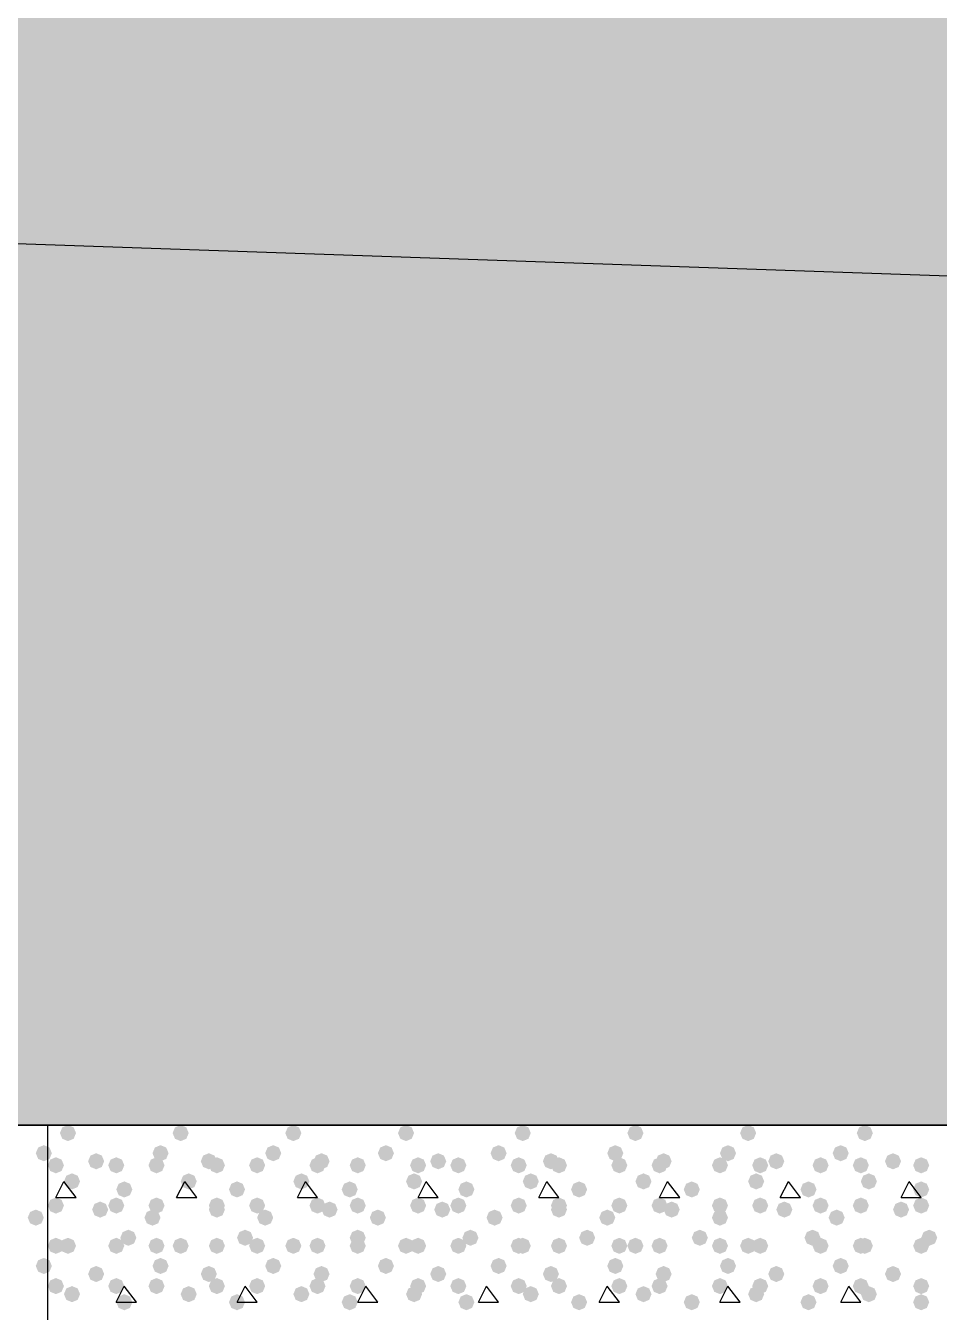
# Model space of a CAD drawing. Header units: millimetres. Extents: x 0 to 420, y 0 to 297.
# Drawn here: x 110.98 to 120.59, y 163.98 to 177.5 of the extents above; entities that cross this region are included whole.
import ezdxf

# ---------------------------------------------------------------- set-up
doc = ezdxf.new("R2010")
doc.units = ezdxf.units.MM
doc.layers.get('0').update_dxf_attribs({"linetype": 'CONTINUOUS'})

msp = doc.modelspace()

# ---------------------------------------------------------------- hatches: boundary and pattern name
at = {"true_color": 0x000008}
h = msp.add_hatch(color=0, dxfattribs=at)
h.paths.add_polyline_path([(378.544667, 177.927), (32.469667, 177.927), (378.544667, 165.946667)], flags=0)
h.paths.add_polyline_path([(32.469667, 177.927), (378.544667, 165.946667), (32.469667, 165.946667)], flags=0)
for points in [[(111.506, 165.862), (111.481129, 165.802204), (111.421333, 165.777333), (111.361537, 165.802204), (111.336667, 165.862), (111.361537, 165.921796), (111.421333, 165.946667), (111.481129, 165.921796)], [(112.691333, 165.862), (112.666462, 165.802204), (112.606667, 165.777333), (112.546871, 165.802204), (112.522, 165.862), (112.546871, 165.921796), (112.606667, 165.946667), (112.666462, 165.921796)], [(113.876667, 165.862), (113.851796, 165.802204), (113.792, 165.777333), (113.732204, 165.802204), (113.707333, 165.862), (113.732204, 165.921796), (113.792, 165.946667), (113.851796, 165.921796)], [(115.062, 165.862), (115.037129, 165.802204), (114.977333, 165.777333), (114.917538, 165.802204), (114.892667, 165.862), (114.917537, 165.921796), (114.977333, 165.946667), (115.037129, 165.921796)], [(116.289667, 165.862), (116.264796, 165.802204), (116.205, 165.777333), (116.145204, 165.802204), (116.120333, 165.862), (116.145204, 165.921796), (116.205, 165.946667), (116.264796, 165.921796)], [(117.475, 165.862), (117.450129, 165.802204), (117.390333, 165.777333), (117.330538, 165.802204), (117.305667, 165.862), (117.330537, 165.921796), (117.390333, 165.946667), (117.450129, 165.921796)], [(118.660333, 165.862), (118.635463, 165.802204), (118.575667, 165.777333), (118.515871, 165.802204), (118.491, 165.862), (118.515871, 165.921796), (118.575667, 165.946667), (118.635462, 165.921796)], [(119.888, 165.862), (119.863129, 165.802204), (119.803333, 165.777333), (119.743537, 165.802204), (119.718667, 165.862), (119.743537, 165.921796), (119.803333, 165.946667), (119.863129, 165.921796)], [(112.479667, 165.650333), (112.454796, 165.590537), (112.395, 165.565667), (112.335204, 165.590537), (112.310333, 165.650333), (112.335204, 165.710129), (112.395, 165.735), (112.454796, 165.710129)], [(113.665, 165.650333), (113.640129, 165.590537), (113.580333, 165.565667), (113.520538, 165.590537), (113.495667, 165.650333), (113.520537, 165.710129), (113.580333, 165.735), (113.640129, 165.710129)], [(114.850333, 165.650333), (114.825463, 165.590537), (114.765667, 165.565667), (114.705871, 165.590537), (114.681, 165.650333), (114.705871, 165.710129), (114.765667, 165.735), (114.825462, 165.710129)], [(116.035667, 165.650333), (116.010796, 165.590537), (115.951, 165.565667), (115.891204, 165.590537), (115.866333, 165.650333), (115.891204, 165.710129), (115.951, 165.735), (116.010796, 165.710129)], [(117.263333, 165.650333), (117.238463, 165.590537), (117.178667, 165.565667), (117.118871, 165.590537), (117.094, 165.650333), (117.118871, 165.710129), (117.178667, 165.735), (117.238462, 165.710129)], [(118.448667, 165.650333), (118.423796, 165.590537), (118.364, 165.565667), (118.304204, 165.590537), (118.279333, 165.650333), (118.304204, 165.710129), (118.364, 165.735), (118.423796, 165.710129)], [(119.634, 165.650333), (119.609129, 165.590537), (119.549333, 165.565667), (119.489538, 165.590537), (119.464667, 165.650333), (119.489537, 165.710129), (119.549333, 165.735), (119.609129, 165.710129)], [(111.379, 165.523333), (111.354129, 165.463537), (111.294333, 165.438667), (111.234538, 165.463537), (111.209667, 165.523333), (111.234537, 165.583129), (111.294333, 165.608), (111.354129, 165.583129)], [(111.802333, 165.565667), (111.777463, 165.505871), (111.717667, 165.481), (111.657871, 165.505871), (111.633, 165.565667), (111.657871, 165.625462), (111.717667, 165.650333), (111.777462, 165.625463)], [(112.014, 165.523333), (111.989129, 165.463537), (111.929333, 165.438667), (111.869538, 165.463537), (111.844667, 165.523333), (111.869537, 165.583129), (111.929333, 165.608), (111.989129, 165.583129)], [(112.437333, 165.523333), (112.412463, 165.463537), (112.352667, 165.438667), (112.292871, 165.463537), (112.268, 165.523333), (112.292871, 165.583129), (112.352667, 165.608), (112.412462, 165.583129)], [(112.987667, 165.565667), (112.962796, 165.505871), (112.903, 165.481), (112.843204, 165.505871), (112.818333, 165.565667), (112.843204, 165.625462), (112.903, 165.650333), (112.962796, 165.625463)], [(113.072333, 165.523333), (113.047463, 165.463537), (112.987667, 165.438667), (112.927871, 165.463537), (112.903, 165.523333), (112.927871, 165.583129), (112.987667, 165.608), (113.047462, 165.583129)], [(113.495667, 165.523333), (113.470796, 165.463537), (113.411, 165.438667), (113.351204, 165.463537), (113.326333, 165.523333), (113.351204, 165.583129), (113.411, 165.608), (113.470796, 165.583129)], [(114.130667, 165.523333), (114.105796, 165.463537), (114.046, 165.438667), (113.986204, 165.463537), (113.961333, 165.523333), (113.986204, 165.583129), (114.046, 165.608), (114.105796, 165.583129)], [(114.173, 165.565667), (114.148129, 165.505871), (114.088333, 165.481), (114.028538, 165.505871), (114.003667, 165.565667), (114.028537, 165.625462), (114.088333, 165.650333), (114.148129, 165.625463)], [(114.554, 165.523333), (114.529129, 165.463537), (114.469333, 165.438667), (114.409538, 165.463537), (114.384667, 165.523333), (114.409537, 165.583129), (114.469333, 165.608), (114.529129, 165.583129)], [(115.189, 165.523333), (115.164129, 165.463537), (115.104333, 165.438667), (115.044538, 165.463537), (115.019667, 165.523333), (115.044537, 165.583129), (115.104333, 165.608), (115.164129, 165.583129)], [(115.400667, 165.565667), (115.375796, 165.505871), (115.316, 165.481), (115.256204, 165.505871), (115.231333, 165.565667), (115.256204, 165.625462), (115.316, 165.650333), (115.375796, 165.625463)], [(115.612333, 165.523333), (115.587463, 165.463537), (115.527667, 165.438667), (115.467871, 165.463537), (115.443, 165.523333), (115.467871, 165.583129), (115.527667, 165.608), (115.587462, 165.583129)], [(116.247333, 165.523333), (116.222463, 165.463537), (116.162667, 165.438667), (116.102871, 165.463537), (116.078, 165.523333), (116.102871, 165.583129), (116.162667, 165.608), (116.222462, 165.583129)], [(116.586, 165.565667), (116.561129, 165.505871), (116.501333, 165.481), (116.441537, 165.505871), (116.416667, 165.565667), (116.441537, 165.625462), (116.501333, 165.650333), (116.561129, 165.625463)], [(116.670667, 165.523333), (116.645796, 165.463537), (116.586, 165.438667), (116.526204, 165.463537), (116.501333, 165.523333), (116.526204, 165.583129), (116.586, 165.608), (116.645796, 165.583129)], [(117.305667, 165.523333), (117.280796, 165.463537), (117.221, 165.438667), (117.161204, 165.463537), (117.136333, 165.523333), (117.161204, 165.583129), (117.221, 165.608), (117.280796, 165.583129)], [(117.729, 165.523333), (117.704129, 165.463537), (117.644333, 165.438667), (117.584538, 165.463537), (117.559667, 165.523333), (117.584537, 165.583129), (117.644333, 165.608), (117.704129, 165.583129)], [(117.771333, 165.565667), (117.746462, 165.505871), (117.686667, 165.481), (117.626871, 165.505871), (117.602, 165.565667), (117.626871, 165.625462), (117.686667, 165.650333), (117.746462, 165.625463)], [(118.364, 165.523333), (118.339129, 165.463537), (118.279333, 165.438667), (118.219538, 165.463537), (118.194667, 165.523333), (118.219537, 165.583129), (118.279333, 165.608), (118.339129, 165.583129)], [(118.787333, 165.523333), (118.762463, 165.463537), (118.702667, 165.438667), (118.642871, 165.463537), (118.618, 165.523333), (118.642871, 165.583129), (118.702667, 165.608), (118.762462, 165.583129)], [(118.956667, 165.565667), (118.931796, 165.505871), (118.872, 165.481), (118.812204, 165.505871), (118.787333, 165.565667), (118.812204, 165.625462), (118.872, 165.650333), (118.931796, 165.625463)], [(119.422333, 165.523333), (119.397463, 165.463537), (119.337667, 165.438667), (119.277871, 165.463537), (119.253, 165.523333), (119.277871, 165.583129), (119.337667, 165.608), (119.397462, 165.583129)], [(119.845667, 165.523333), (119.820796, 165.463537), (119.761, 165.438667), (119.701204, 165.463537), (119.676333, 165.523333), (119.701204, 165.583129), (119.761, 165.608), (119.820796, 165.583129)], [(120.184333, 165.565667), (120.159462, 165.505871), (120.099667, 165.481), (120.039871, 165.505871), (120.015, 165.565667), (120.039871, 165.625462), (120.099667, 165.650333), (120.159462, 165.625463)], [(120.480667, 165.523333), (120.455796, 165.463537), (120.396, 165.438667), (120.336204, 165.463537), (120.311333, 165.523333), (120.336204, 165.583129), (120.396, 165.608), (120.455796, 165.583129)], [(111.548333, 165.354), (111.523463, 165.294204), (111.463667, 165.269333), (111.403871, 165.294204), (111.379, 165.354), (111.403871, 165.413796), (111.463667, 165.438667), (111.523462, 165.413796)], [(112.776, 165.354), (112.751129, 165.294204), (112.691333, 165.269333), (112.631537, 165.294204), (112.606667, 165.354), (112.631537, 165.413796), (112.691333, 165.438667), (112.751129, 165.413796)], [(113.961333, 165.354), (113.936462, 165.294204), (113.876667, 165.269333), (113.816871, 165.294204), (113.792, 165.354), (113.816871, 165.413796), (113.876667, 165.438667), (113.936462, 165.413796)], [(115.146667, 165.354), (115.121796, 165.294204), (115.062, 165.269333), (115.002204, 165.294204), (114.977333, 165.354), (115.002204, 165.413796), (115.062, 165.438667), (115.121796, 165.413796)], [(116.374333, 165.354), (116.349462, 165.294204), (116.289667, 165.269333), (116.229871, 165.294204), (116.205, 165.354), (116.229871, 165.413796), (116.289667, 165.438667), (116.349462, 165.413796)], [(117.559667, 165.354), (117.534796, 165.294204), (117.475, 165.269333), (117.415204, 165.294204), (117.390333, 165.354), (117.415204, 165.413796), (117.475, 165.438667), (117.534796, 165.413796)], [(118.745, 165.354), (118.720129, 165.294204), (118.660333, 165.269333), (118.600538, 165.294204), (118.575667, 165.354), (118.600537, 165.413796), (118.660333, 165.438667), (118.720129, 165.413796)], [(119.930333, 165.354), (119.905463, 165.294204), (119.845667, 165.269333), (119.785871, 165.294204), (119.761, 165.354), (119.785871, 165.413796), (119.845667, 165.438667), (119.905462, 165.413796)], [(112.098667, 165.269333), (112.073796, 165.209537), (112.014, 165.184667), (111.954204, 165.209537), (111.929333, 165.269333), (111.954204, 165.329129), (112.014, 165.354), (112.073796, 165.329129)], [(113.284, 165.269333), (113.259129, 165.209537), (113.199333, 165.184667), (113.139538, 165.209537), (113.114667, 165.269333), (113.139537, 165.329129), (113.199333, 165.354), (113.259129, 165.329129)], [(114.469333, 165.269333), (114.444462, 165.209537), (114.384667, 165.184667), (114.324871, 165.209537), (114.3, 165.269333), (114.324871, 165.329129), (114.384667, 165.354), (114.444462, 165.329129)], [(115.697, 165.269333), (115.672129, 165.209537), (115.612333, 165.184667), (115.552538, 165.209537), (115.527667, 165.269333), (115.552537, 165.329129), (115.612333, 165.354), (115.672129, 165.329129)], [(116.882333, 165.269333), (116.857463, 165.209537), (116.797667, 165.184667), (116.737871, 165.209537), (116.713, 165.269333), (116.737871, 165.329129), (116.797667, 165.354), (116.857462, 165.329129)], [(118.067667, 165.269333), (118.042796, 165.209537), (117.983, 165.184667), (117.923204, 165.209537), (117.898333, 165.269333), (117.923204, 165.329129), (117.983, 165.354), (118.042796, 165.329129)], [(119.295333, 165.269333), (119.270463, 165.209537), (119.210667, 165.184667), (119.150871, 165.209537), (119.126, 165.269333), (119.150871, 165.329129), (119.210667, 165.354), (119.270462, 165.329129)], [(120.480667, 165.269333), (120.455796, 165.209537), (120.396, 165.184667), (120.336204, 165.209537), (120.311333, 165.269333), (120.336204, 165.329129), (120.396, 165.354), (120.455796, 165.329129)], [(111.379, 165.1), (111.354129, 165.040204), (111.294333, 165.015333), (111.234538, 165.040204), (111.209667, 165.1), (111.234537, 165.159796), (111.294333, 165.184667), (111.354129, 165.159796)], [(112.014, 165.1), (111.989129, 165.040204), (111.929333, 165.015333), (111.869538, 165.040204), (111.844667, 165.1), (111.869537, 165.159796), (111.929333, 165.184667), (111.989129, 165.159796)], [(112.437333, 165.1), (112.412463, 165.040204), (112.352667, 165.015333), (112.292871, 165.040204), (112.268, 165.1), (112.292871, 165.159796), (112.352667, 165.184667), (112.412462, 165.159796)], [(113.072333, 165.1), (113.047463, 165.040204), (112.987667, 165.015333), (112.927871, 165.040204), (112.903, 165.1), (112.927871, 165.159796), (112.987667, 165.184667), (113.047462, 165.159796)], [(113.495667, 165.1), (113.470796, 165.040204), (113.411, 165.015333), (113.351204, 165.040204), (113.326333, 165.1), (113.351204, 165.159796), (113.411, 165.184667), (113.470796, 165.159796)], [(114.130667, 165.1), (114.105796, 165.040204), (114.046, 165.015333), (113.986204, 165.040204), (113.961333, 165.1), (113.986204, 165.159796), (114.046, 165.184667), (114.105796, 165.159796)], [(114.554, 165.1), (114.529129, 165.040204), (114.469333, 165.015333), (114.409538, 165.040204), (114.384667, 165.1), (114.409537, 165.159796), (114.469333, 165.184667), (114.529129, 165.159796)], [(115.189, 165.1), (115.164129, 165.040204), (115.104333, 165.015333), (115.044538, 165.040204), (115.019667, 165.1), (115.044537, 165.159796), (115.104333, 165.184667), (115.164129, 165.159796)], [(115.612333, 165.1), (115.587463, 165.040204), (115.527667, 165.015333), (115.467871, 165.040204), (115.443, 165.1), (115.467871, 165.159796), (115.527667, 165.184667), (115.587462, 165.159796)], [(116.247333, 165.1), (116.222463, 165.040204), (116.162667, 165.015333), (116.102871, 165.040204), (116.078, 165.1), (116.102871, 165.159796), (116.162667, 165.184667), (116.222462, 165.159796)], [(116.670667, 165.1), (116.645796, 165.040204), (116.586, 165.015333), (116.526204, 165.040204), (116.501333, 165.1), (116.526204, 165.159796), (116.586, 165.184667), (116.645796, 165.159796)], [(117.305667, 165.1), (117.280796, 165.040204), (117.221, 165.015333), (117.161204, 165.040204), (117.136333, 165.1), (117.161204, 165.159796), (117.221, 165.184667), (117.280796, 165.159796)], [(117.729, 165.1), (117.704129, 165.040204), (117.644333, 165.015333), (117.584538, 165.040204), (117.559667, 165.1), (117.584537, 165.159796), (117.644333, 165.184667), (117.704129, 165.159796)], [(118.364, 165.1), (118.339129, 165.040204), (118.279333, 165.015333), (118.219538, 165.040204), (118.194667, 165.1), (118.219537, 165.159796), (118.279333, 165.184667), (118.339129, 165.159796)], [(118.787333, 165.1), (118.762463, 165.040204), (118.702667, 165.015333), (118.642871, 165.040204), (118.618, 165.1), (118.642871, 165.159796), (118.702667, 165.184667), (118.762462, 165.159796)], [(119.422333, 165.1), (119.397463, 165.040204), (119.337667, 165.015333), (119.277871, 165.040204), (119.253, 165.1), (119.277871, 165.159796), (119.337667, 165.184667), (119.397462, 165.159796)], [(119.845667, 165.1), (119.820796, 165.040204), (119.761, 165.015333), (119.701204, 165.040204), (119.676333, 165.1), (119.701204, 165.159796), (119.761, 165.184667), (119.820796, 165.159796)], [(120.480667, 165.1), (120.455796, 165.040204), (120.396, 165.015333), (120.336204, 165.040204), (120.311333, 165.1), (120.336204, 165.159796), (120.396, 165.184667), (120.455796, 165.159796)], [(111.844667, 165.057667), (111.819796, 164.997871), (111.76, 164.973), (111.700204, 164.997871), (111.675333, 165.057667), (111.700204, 165.117462), (111.76, 165.142333), (111.819796, 165.117463)], [(112.395, 164.973), (112.370129, 164.913204), (112.310333, 164.888333), (112.250538, 164.913204), (112.225667, 164.973), (112.250537, 165.032796), (112.310333, 165.057667), (112.370129, 165.032796)], [(113.072333, 165.057667), (113.047463, 164.997871), (112.987667, 164.973), (112.927871, 164.997871), (112.903, 165.057667), (112.927871, 165.117462), (112.987667, 165.142333), (113.047462, 165.117463)], [(113.580333, 164.973), (113.555463, 164.913204), (113.495667, 164.888333), (113.435871, 164.913204), (113.411, 164.973), (113.435871, 165.032796), (113.495667, 165.057667), (113.555462, 165.032796)], [(114.257667, 165.057667), (114.232796, 164.997871), (114.173, 164.973), (114.113204, 164.997871), (114.088333, 165.057667), (114.113204, 165.117462), (114.173, 165.142333), (114.232796, 165.117463)], [(114.765667, 164.973), (114.740796, 164.913204), (114.681, 164.888333), (114.621204, 164.913204), (114.596333, 164.973), (114.621204, 165.032796), (114.681, 165.057667), (114.740796, 165.032796)], [(115.443, 165.057667), (115.418129, 164.997871), (115.358333, 164.973), (115.298537, 164.997871), (115.273667, 165.057667), (115.298537, 165.117462), (115.358333, 165.142333), (115.418129, 165.117463)], [(115.993333, 164.973), (115.968463, 164.913204), (115.908667, 164.888333), (115.848871, 164.913204), (115.824, 164.973), (115.848871, 165.032796), (115.908667, 165.057667), (115.968462, 165.032796)], [(116.670667, 165.057667), (116.645796, 164.997871), (116.586, 164.973), (116.526204, 164.997871), (116.501333, 165.057667), (116.526204, 165.117462), (116.586, 165.142333), (116.645796, 165.117463)], [(117.178667, 164.973), (117.153796, 164.913204), (117.094, 164.888333), (117.034204, 164.913204), (117.009333, 164.973), (117.034204, 165.032796), (117.094, 165.057667), (117.153796, 165.032796)], [(117.856, 165.057667), (117.831129, 164.997871), (117.771333, 164.973), (117.711537, 164.997871), (117.686667, 165.057667), (117.711537, 165.117462), (117.771333, 165.142333), (117.831129, 165.117463)], [(118.364, 164.973), (118.339129, 164.913204), (118.279333, 164.888333), (118.219538, 164.913204), (118.194667, 164.973), (118.219537, 165.032796), (118.279333, 165.057667), (118.339129, 165.032796)], [(119.041333, 165.057667), (119.016462, 164.997871), (118.956667, 164.973), (118.896871, 164.997871), (118.872, 165.057667), (118.896871, 165.117462), (118.956667, 165.142333), (119.016462, 165.117463)], [(119.591667, 164.973), (119.566796, 164.913204), (119.507, 164.888333), (119.447204, 164.913204), (119.422333, 164.973), (119.447204, 165.032796), (119.507, 165.057667), (119.566796, 165.032796)], [(120.269, 165.057667), (120.244129, 164.997871), (120.184333, 164.973), (120.124538, 164.997871), (120.099667, 165.057667), (120.124537, 165.117462), (120.184333, 165.142333), (120.244129, 165.117463)], [(111.379, 164.676667), (111.354129, 164.616871), (111.294333, 164.592), (111.234538, 164.616871), (111.209667, 164.676667), (111.234537, 164.736462), (111.294333, 164.761333), (111.354129, 164.736463)], [(111.506, 164.676667), (111.481129, 164.616871), (111.421333, 164.592), (111.361537, 164.616871), (111.336667, 164.676667), (111.361537, 164.736462), (111.421333, 164.761333), (111.481129, 164.736463)], [(112.014, 164.676667), (111.989129, 164.616871), (111.929333, 164.592), (111.869538, 164.616871), (111.844667, 164.676667), (111.869537, 164.736462), (111.929333, 164.761333), (111.989129, 164.736463)], [(112.141, 164.761333), (112.116129, 164.701537), (112.056333, 164.676667), (111.996537, 164.701537), (111.971667, 164.761333), (111.996537, 164.821129), (112.056333, 164.846), (112.116129, 164.821129)], [(112.437333, 164.676667), (112.412463, 164.616871), (112.352667, 164.592), (112.292871, 164.616871), (112.268, 164.676667), (112.292871, 164.736462), (112.352667, 164.761333), (112.412462, 164.736463)], [(112.691333, 164.676667), (112.666462, 164.616871), (112.606667, 164.592), (112.546871, 164.616871), (112.522, 164.676667), (112.546871, 164.736462), (112.606667, 164.761333), (112.666462, 164.736463)], [(113.072333, 164.676667), (113.047463, 164.616871), (112.987667, 164.592), (112.927871, 164.616871), (112.903, 164.676667), (112.927871, 164.736462), (112.987667, 164.761333), (113.047462, 164.736463)], [(113.368667, 164.761333), (113.343796, 164.701537), (113.284, 164.676667), (113.224204, 164.701537), (113.199333, 164.761333), (113.224204, 164.821129), (113.284, 164.846), (113.343796, 164.821129)], [(113.495667, 164.676667), (113.470796, 164.616871), (113.411, 164.592), (113.351204, 164.616871), (113.326333, 164.676667), (113.351204, 164.736462), (113.411, 164.761333), (113.470796, 164.736463)], [(113.876667, 164.676667), (113.851796, 164.616871), (113.792, 164.592), (113.732204, 164.616871), (113.707333, 164.676667), (113.732204, 164.736462), (113.792, 164.761333), (113.851796, 164.736463)], [(114.130667, 164.676667), (114.105796, 164.616871), (114.046, 164.592), (113.986204, 164.616871), (113.961333, 164.676667), (113.986204, 164.736462), (114.046, 164.761333), (114.105796, 164.736463)], [(114.554, 164.761333), (114.529129, 164.701537), (114.469333, 164.676667), (114.409538, 164.701537), (114.384667, 164.761333), (114.409537, 164.821129), (114.469333, 164.846), (114.529129, 164.821129)], [(114.554, 164.676667), (114.529129, 164.616871), (114.469333, 164.592), (114.409538, 164.616871), (114.384667, 164.676667), (114.409537, 164.736462), (114.469333, 164.761333), (114.529129, 164.736463)], [(115.062, 164.676667), (115.037129, 164.616871), (114.977333, 164.592), (114.917538, 164.616871), (114.892667, 164.676667), (114.917537, 164.736462), (114.977333, 164.761333), (115.037129, 164.736463)], [(115.189, 164.676667), (115.164129, 164.616871), (115.104333, 164.592), (115.044538, 164.616871), (115.019667, 164.676667), (115.044537, 164.736462), (115.104333, 164.761333), (115.164129, 164.736463)], [(115.612333, 164.676667), (115.587463, 164.616871), (115.527667, 164.592), (115.467871, 164.616871), (115.443, 164.676667), (115.467871, 164.736462), (115.527667, 164.761333), (115.587462, 164.736463)], [(115.739333, 164.761333), (115.714462, 164.701537), (115.654667, 164.676667), (115.594871, 164.701537), (115.57, 164.761333), (115.594871, 164.821129), (115.654667, 164.846), (115.714462, 164.821129)], [(116.247333, 164.676667), (116.222463, 164.616871), (116.162667, 164.592), (116.102871, 164.616871), (116.078, 164.676667), (116.102871, 164.736462), (116.162667, 164.761333), (116.222462, 164.736463)], [(116.289667, 164.676667), (116.264796, 164.616871), (116.205, 164.592), (116.145204, 164.616871), (116.120333, 164.676667), (116.145204, 164.736462), (116.205, 164.761333), (116.264796, 164.736463)], [(116.670667, 164.676667), (116.645796, 164.616871), (116.586, 164.592), (116.526204, 164.616871), (116.501333, 164.676667), (116.526204, 164.736462), (116.586, 164.761333), (116.645796, 164.736463)], [(116.967, 164.761333), (116.942129, 164.701537), (116.882333, 164.676667), (116.822538, 164.701537), (116.797667, 164.761333), (116.822537, 164.821129), (116.882333, 164.846), (116.942129, 164.821129)], [(117.305667, 164.676667), (117.280796, 164.616871), (117.221, 164.592), (117.161204, 164.616871), (117.136333, 164.676667), (117.161204, 164.736462), (117.221, 164.761333), (117.280796, 164.736463)], [(117.475, 164.676667), (117.450129, 164.616871), (117.390333, 164.592), (117.330538, 164.616871), (117.305667, 164.676667), (117.330537, 164.736462), (117.390333, 164.761333), (117.450129, 164.736463)], [(117.729, 164.676667), (117.704129, 164.616871), (117.644333, 164.592), (117.584538, 164.616871), (117.559667, 164.676667), (117.584537, 164.736462), (117.644333, 164.761333), (117.704129, 164.736463)], [(118.152333, 164.761333), (118.127463, 164.701537), (118.067667, 164.676667), (118.007871, 164.701537), (117.983, 164.761333), (118.007871, 164.821129), (118.067667, 164.846), (118.127462, 164.821129)], [(118.364, 164.676667), (118.339129, 164.616871), (118.279333, 164.592), (118.219538, 164.616871), (118.194667, 164.676667), (118.219537, 164.736462), (118.279333, 164.761333), (118.339129, 164.736463)], [(118.660333, 164.676667), (118.635463, 164.616871), (118.575667, 164.592), (118.515871, 164.616871), (118.491, 164.676667), (118.515871, 164.736462), (118.575667, 164.761333), (118.635462, 164.736463)], [(118.787333, 164.676667), (118.762463, 164.616871), (118.702667, 164.592), (118.642871, 164.616871), (118.618, 164.676667), (118.642871, 164.736462), (118.702667, 164.761333), (118.762462, 164.736463)], [(119.337667, 164.761333), (119.312796, 164.701537), (119.253, 164.676667), (119.193204, 164.701537), (119.168333, 164.761333), (119.193204, 164.821129), (119.253, 164.846), (119.312796, 164.821129)], [(119.422333, 164.676667), (119.397463, 164.616871), (119.337667, 164.592), (119.277871, 164.616871), (119.253, 164.676667), (119.277871, 164.736462), (119.337667, 164.761333), (119.397462, 164.736463)], [(119.845667, 164.676667), (119.820796, 164.616871), (119.761, 164.592), (119.701204, 164.616871), (119.676333, 164.676667), (119.701204, 164.736462), (119.761, 164.761333), (119.820796, 164.736463)], [(119.888, 164.676667), (119.863129, 164.616871), (119.803333, 164.592), (119.743537, 164.616871), (119.718667, 164.676667), (119.743537, 164.736462), (119.803333, 164.761333), (119.863129, 164.736463)], [(120.480667, 164.676667), (120.455796, 164.616871), (120.396, 164.592), (120.336204, 164.616871), (120.311333, 164.676667), (120.336204, 164.736462), (120.396, 164.761333), (120.455796, 164.736463)], [(120.565333, 164.761333), (120.540463, 164.701537), (120.480667, 164.676667), (120.420871, 164.701537), (120.396, 164.761333), (120.420871, 164.821129), (120.480667, 164.846), (120.540462, 164.821129)], [(112.479667, 164.465), (112.454796, 164.405204), (112.395, 164.380333), (112.335204, 164.405204), (112.310333, 164.465), (112.335204, 164.524796), (112.395, 164.549667), (112.454796, 164.524796)], [(113.665, 164.465), (113.640129, 164.405204), (113.580333, 164.380333), (113.520538, 164.405204), (113.495667, 164.465), (113.520537, 164.524796), (113.580333, 164.549667), (113.640129, 164.524796)], [(114.850333, 164.465), (114.825463, 164.405204), (114.765667, 164.380333), (114.705871, 164.405204), (114.681, 164.465), (114.705871, 164.524796), (114.765667, 164.549667), (114.825462, 164.524796)], [(116.035667, 164.465), (116.010796, 164.405204), (115.951, 164.380333), (115.891204, 164.405204), (115.866333, 164.465), (115.891204, 164.524796), (115.951, 164.549667), (116.010796, 164.524796)], [(117.263333, 164.465), (117.238463, 164.405204), (117.178667, 164.380333), (117.118871, 164.405204), (117.094, 164.465), (117.118871, 164.524796), (117.178667, 164.549667), (117.238462, 164.524796)], [(118.448667, 164.465), (118.423796, 164.405204), (118.364, 164.380333), (118.304204, 164.405204), (118.279333, 164.465), (118.304204, 164.524796), (118.364, 164.549667), (118.423796, 164.524796)], [(119.634, 164.465), (119.609129, 164.405204), (119.549333, 164.380333), (119.489538, 164.405204), (119.464667, 164.465), (119.489537, 164.524796), (119.549333, 164.549667), (119.609129, 164.524796)], [(111.379, 164.253333), (111.354129, 164.193537), (111.294333, 164.168667), (111.234538, 164.193537), (111.209667, 164.253333), (111.234537, 164.313129), (111.294333, 164.338), (111.354129, 164.313129)], [(111.802333, 164.380333), (111.777463, 164.320537), (111.717667, 164.295667), (111.657871, 164.320537), (111.633, 164.380333), (111.657871, 164.440129), (111.717667, 164.465), (111.777462, 164.440129)], [(112.014, 164.253333), (111.989129, 164.193537), (111.929333, 164.168667), (111.869538, 164.193537), (111.844667, 164.253333), (111.869537, 164.313129), (111.929333, 164.338), (111.989129, 164.313129)], [(112.437333, 164.253333), (112.412463, 164.193537), (112.352667, 164.168667), (112.292871, 164.193537), (112.268, 164.253333), (112.292871, 164.313129), (112.352667, 164.338), (112.412462, 164.313129)], [(112.987667, 164.380333), (112.962796, 164.320537), (112.903, 164.295667), (112.843204, 164.320537), (112.818333, 164.380333), (112.843204, 164.440129), (112.903, 164.465), (112.962796, 164.440129)], [(113.072333, 164.253333), (113.047463, 164.193537), (112.987667, 164.168667), (112.927871, 164.193537), (112.903, 164.253333), (112.927871, 164.313129), (112.987667, 164.338), (113.047462, 164.313129)], [(113.495667, 164.253333), (113.470796, 164.193537), (113.411, 164.168667), (113.351204, 164.193537), (113.326333, 164.253333), (113.351204, 164.313129), (113.411, 164.338), (113.470796, 164.313129)], [(114.130667, 164.253333), (114.105796, 164.193537), (114.046, 164.168667), (113.986204, 164.193537), (113.961333, 164.253333), (113.986204, 164.313129), (114.046, 164.338), (114.105796, 164.313129)], [(114.173, 164.380333), (114.148129, 164.320537), (114.088333, 164.295667), (114.028538, 164.320537), (114.003667, 164.380333), (114.028537, 164.440129), (114.088333, 164.465), (114.148129, 164.440129)], [(114.554, 164.253333), (114.529129, 164.193537), (114.469333, 164.168667), (114.409538, 164.193537), (114.384667, 164.253333), (114.409537, 164.313129), (114.469333, 164.338), (114.529129, 164.313129)], [(115.189, 164.253333), (115.164129, 164.193537), (115.104333, 164.168667), (115.044538, 164.193537), (115.019667, 164.253333), (115.044537, 164.313129), (115.104333, 164.338), (115.164129, 164.313129)], [(115.400667, 164.380333), (115.375796, 164.320537), (115.316, 164.295667), (115.256204, 164.320537), (115.231333, 164.380333), (115.256204, 164.440129), (115.316, 164.465), (115.375796, 164.440129)], [(115.612333, 164.253333), (115.587463, 164.193537), (115.527667, 164.168667), (115.467871, 164.193537), (115.443, 164.253333), (115.467871, 164.313129), (115.527667, 164.338), (115.587462, 164.313129)], [(116.247333, 164.253333), (116.222463, 164.193537), (116.162667, 164.168667), (116.102871, 164.193537), (116.078, 164.253333), (116.102871, 164.313129), (116.162667, 164.338), (116.222462, 164.313129)], [(116.586, 164.380333), (116.561129, 164.320537), (116.501333, 164.295667), (116.441537, 164.320537), (116.416667, 164.380333), (116.441537, 164.440129), (116.501333, 164.465), (116.561129, 164.440129)], [(116.670667, 164.253333), (116.645796, 164.193537), (116.586, 164.168667), (116.526204, 164.193537), (116.501333, 164.253333), (116.526204, 164.313129), (116.586, 164.338), (116.645796, 164.313129)], [(117.305667, 164.253333), (117.280796, 164.193537), (117.221, 164.168667), (117.161204, 164.193537), (117.136333, 164.253333), (117.161204, 164.313129), (117.221, 164.338), (117.280796, 164.313129)], [(117.729, 164.253333), (117.704129, 164.193537), (117.644333, 164.168667), (117.584538, 164.193537), (117.559667, 164.253333), (117.584537, 164.313129), (117.644333, 164.338), (117.704129, 164.313129)], [(117.771333, 164.380333), (117.746462, 164.320537), (117.686667, 164.295667), (117.626871, 164.320537), (117.602, 164.380333), (117.626871, 164.440129), (117.686667, 164.465), (117.746462, 164.440129)], [(118.364, 164.253333), (118.339129, 164.193537), (118.279333, 164.168667), (118.219538, 164.193537), (118.194667, 164.253333), (118.219537, 164.313129), (118.279333, 164.338), (118.339129, 164.313129)], [(118.787333, 164.253333), (118.762463, 164.193537), (118.702667, 164.168667), (118.642871, 164.193537), (118.618, 164.253333), (118.642871, 164.313129), (118.702667, 164.338), (118.762462, 164.313129)], [(118.956667, 164.380333), (118.931796, 164.320537), (118.872, 164.295667), (118.812204, 164.320537), (118.787333, 164.380333), (118.812204, 164.440129), (118.872, 164.465), (118.931796, 164.440129)], [(119.422333, 164.253333), (119.397463, 164.193537), (119.337667, 164.168667), (119.277871, 164.193537), (119.253, 164.253333), (119.277871, 164.313129), (119.337667, 164.338), (119.397462, 164.313129)], [(119.845667, 164.253333), (119.820796, 164.193537), (119.761, 164.168667), (119.701204, 164.193537), (119.676333, 164.253333), (119.701204, 164.313129), (119.761, 164.338), (119.820796, 164.313129)], [(120.184333, 164.380333), (120.159462, 164.320537), (120.099667, 164.295667), (120.039871, 164.320537), (120.015, 164.380333), (120.039871, 164.440129), (120.099667, 164.465), (120.159462, 164.440129)], [(120.480667, 164.253333), (120.455796, 164.193537), (120.396, 164.168667), (120.336204, 164.193537), (120.311333, 164.253333), (120.336204, 164.313129), (120.396, 164.338), (120.455796, 164.313129)], [(111.548333, 164.168667), (111.523463, 164.108871), (111.463667, 164.084), (111.403871, 164.108871), (111.379, 164.168667), (111.403871, 164.228462), (111.463667, 164.253333), (111.523462, 164.228463)], [(112.776, 164.168667), (112.751129, 164.108871), (112.691333, 164.084), (112.631537, 164.108871), (112.606667, 164.168667), (112.631537, 164.228462), (112.691333, 164.253333), (112.751129, 164.228463)], [(113.961333, 164.168667), (113.936462, 164.108871), (113.876667, 164.084), (113.816871, 164.108871), (113.792, 164.168667), (113.816871, 164.228462), (113.876667, 164.253333), (113.936462, 164.228463)], [(115.146667, 164.168667), (115.121796, 164.108871), (115.062, 164.084), (115.002204, 164.108871), (114.977333, 164.168667), (115.002204, 164.228462), (115.062, 164.253333), (115.121796, 164.228463)], [(116.374333, 164.168667), (116.349462, 164.108871), (116.289667, 164.084), (116.229871, 164.108871), (116.205, 164.168667), (116.229871, 164.228462), (116.289667, 164.253333), (116.349462, 164.228463)], [(117.559667, 164.168667), (117.534796, 164.108871), (117.475, 164.084), (117.415204, 164.108871), (117.390333, 164.168667), (117.415204, 164.228462), (117.475, 164.253333), (117.534796, 164.228463)], [(118.745, 164.168667), (118.720129, 164.108871), (118.660333, 164.084), (118.600538, 164.108871), (118.575667, 164.168667), (118.600537, 164.228462), (118.660333, 164.253333), (118.720129, 164.228463)], [(119.930333, 164.168667), (119.905463, 164.108871), (119.845667, 164.084), (119.785871, 164.108871), (119.761, 164.168667), (119.785871, 164.228462), (119.845667, 164.253333), (119.905462, 164.228463)], [(112.098667, 164.084), (112.073796, 164.024204), (112.014, 163.999333), (111.954204, 164.024204), (111.929333, 164.084), (111.954204, 164.143796), (112.014, 164.168667), (112.073796, 164.143796)], [(113.284, 164.084), (113.259129, 164.024204), (113.199333, 163.999333), (113.139538, 164.024204), (113.114667, 164.084), (113.139537, 164.143796), (113.199333, 164.168667), (113.259129, 164.143796)], [(114.469333, 164.084), (114.444462, 164.024204), (114.384667, 163.999333), (114.324871, 164.024204), (114.3, 164.084), (114.324871, 164.143796), (114.384667, 164.168667), (114.444462, 164.143796)], [(115.697, 164.084), (115.672129, 164.024204), (115.612333, 163.999333), (115.552538, 164.024204), (115.527667, 164.084), (115.552537, 164.143796), (115.612333, 164.168667), (115.672129, 164.143796)], [(116.882333, 164.084), (116.857463, 164.024204), (116.797667, 163.999333), (116.737871, 164.024204), (116.713, 164.084), (116.737871, 164.143796), (116.797667, 164.168667), (116.857462, 164.143796)], [(118.067667, 164.084), (118.042796, 164.024204), (117.983, 163.999333), (117.923204, 164.024204), (117.898333, 164.084), (117.923204, 164.143796), (117.983, 164.168667), (118.042796, 164.143796)], [(119.295333, 164.084), (119.270463, 164.024204), (119.210667, 163.999333), (119.150871, 164.024204), (119.126, 164.084), (119.150871, 164.143796), (119.210667, 164.168667), (119.270462, 164.143796)], [(120.480667, 164.084), (120.455796, 164.024204), (120.396, 163.999333), (120.336204, 164.024204), (120.311333, 164.084), (120.336204, 164.143796), (120.396, 164.168667), (120.455796, 164.143796)]]:
    msp.add_hatch(color=0, dxfattribs=at).paths.add_polyline_path(points, flags=0)
at = {"true_color": 0x000007}
for points in [[(111.252, 165.650333), (111.227129, 165.590537), (111.167333, 165.565667), (111.107538, 165.590537), (111.082667, 165.650333), (111.107537, 165.710129), (111.167333, 165.735), (111.227129, 165.710129)], [(111.167333, 164.973), (111.142463, 164.913204), (111.082667, 164.888333), (111.022871, 164.913204), (110.998, 164.973), (111.022871, 165.032796), (111.082667, 165.057667), (111.142462, 165.032796)], [(111.252, 164.465), (111.227129, 164.405204), (111.167333, 164.380333), (111.107538, 164.405204), (111.082667, 164.465), (111.107537, 164.524796), (111.167333, 164.549667), (111.227129, 164.524796)]]:
    msp.add_hatch(color=0, dxfattribs=at).paths.add_polyline_path(points, flags=0)

# ---------------------------------------------------------------- linework, layer by layer
at = {"color": 0, "true_color": 0x000008}
for points in [[(378.544667, 177.927), (32.469667, 177.927), (378.544667, 165.946667)], [(32.469667, 177.927), (378.544667, 165.946667), (32.469667, 165.946667)]]:
    msp.add_lwpolyline(points, close=True, dxfattribs=at)
at = {"color": 0, "true_color": 0x000007}
for points in [[(31.369, 142.621), (31.369, 165.946667), (379.603, 165.946667), (379.603, 142.621), (217.17, 142.621), (217.17, 121.454333), (193.844333, 121.454333), (193.844333, 142.621)], [(31.369, 142.621), (31.369, 165.946667), (379.603, 165.946667), (379.603, 142.621), (217.17, 142.621), (217.17, 121.454333), (193.844333, 121.454333), (193.844333, 142.621)], [(109.093, 165.946667), (109.093, 163.83), (111.209667, 163.83), (111.209667, 165.946667)]]:
    msp.add_lwpolyline(points, close=True, dxfattribs=at)
msp.add_lwpolyline([(130.259667, 165.946667), (111.209667, 165.946667)], dxfattribs=at)
at = {"color": 0, "true_color": 0x000008}
for points in [[(111.294333, 165.184667), (111.379, 165.354)], [(111.506, 165.184667), (111.379, 165.354)], [(112.564333, 165.184667), (112.649, 165.354)], [(112.776, 165.184667), (112.649, 165.354)], [(113.834333, 165.184667), (113.919, 165.354)], [(114.046, 165.184667), (113.919, 165.354)], [(115.104333, 165.184667), (115.189, 165.354)], [(115.316, 165.184667), (115.189, 165.354)], [(116.374333, 165.184667), (116.459, 165.354)], [(116.586, 165.184667), (116.459, 165.354)], [(117.644333, 165.184667), (117.729, 165.354)], [(117.856, 165.184667), (117.729, 165.354)], [(118.914333, 165.184667), (118.999, 165.354)], [(119.126, 165.184667), (118.999, 165.354)], [(120.184333, 165.184667), (120.269, 165.354)], [(120.396, 165.184667), (120.269, 165.354)], [(111.294333, 165.184667), (111.506, 165.184667)], [(112.564333, 165.184667), (112.776, 165.184667)], [(113.834333, 165.184667), (114.046, 165.184667)], [(115.104333, 165.184667), (115.316, 165.184667)], [(116.374333, 165.184667), (116.586, 165.184667)], [(117.644333, 165.184667), (117.856, 165.184667)], [(118.914333, 165.184667), (119.126, 165.184667)], [(120.184333, 165.184667), (120.396, 165.184667)], [(111.929333, 164.084), (112.014, 164.253333)], [(112.141, 164.084), (112.014, 164.253333)], [(113.199333, 164.084), (113.284, 164.253333)], [(113.411, 164.084), (113.284, 164.253333)], [(114.469333, 164.084), (114.554, 164.253333)], [(114.681, 164.084), (114.554, 164.253333)], [(115.739333, 164.084), (115.824, 164.253333)], [(115.951, 164.084), (115.824, 164.253333)], [(117.009333, 164.084), (117.094, 164.253333)], [(117.221, 164.084), (117.094, 164.253333)], [(118.279333, 164.084), (118.364, 164.253333)], [(118.491, 164.084), (118.364, 164.253333)], [(119.549333, 164.084), (119.634, 164.253333)], [(119.761, 164.084), (119.634, 164.253333)], [(111.929333, 164.084), (112.141, 164.084)], [(113.199333, 164.084), (113.411, 164.084)], [(114.469333, 164.084), (114.681, 164.084)], [(115.739333, 164.084), (115.951, 164.084)], [(117.009333, 164.084), (117.221, 164.084)], [(118.279333, 164.084), (118.491, 164.084)], [(119.549333, 164.084), (119.761, 164.084)]]:
    msp.add_lwpolyline(points, dxfattribs=at)

doc.saveas('drawing.dxf')
